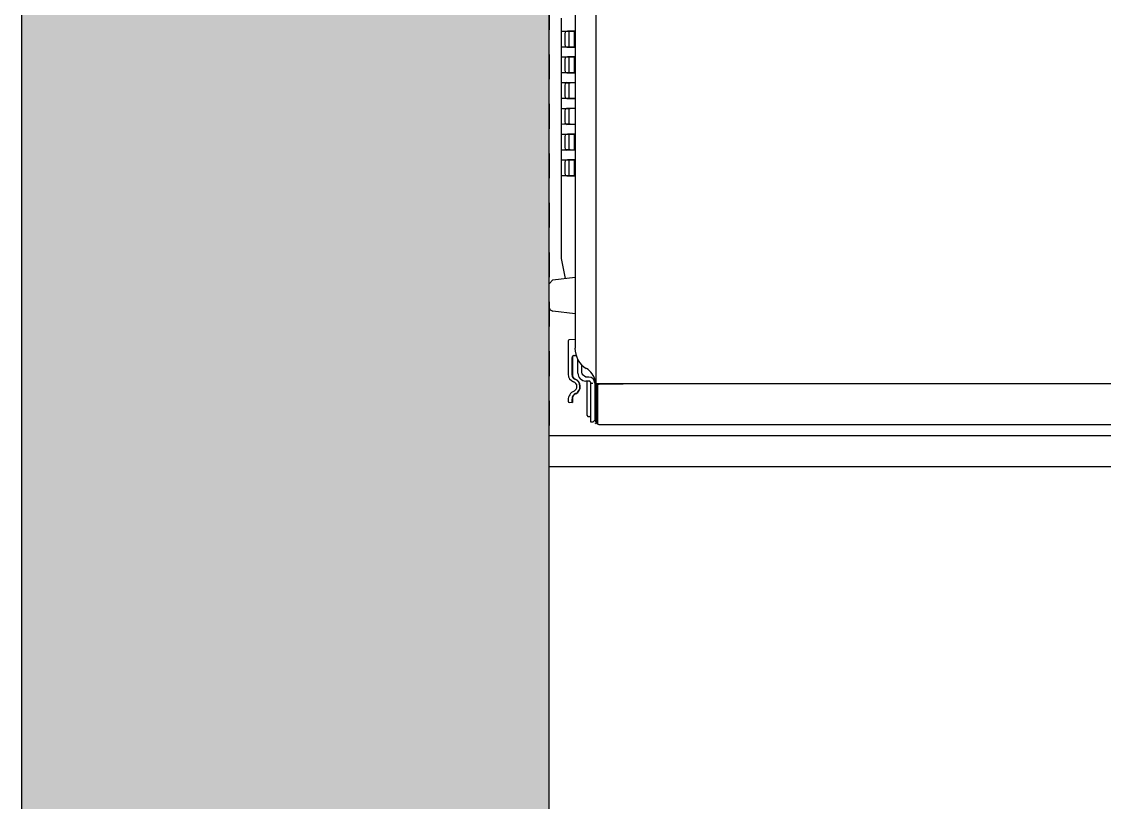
# Model space of a CAD drawing. Extents: x 9726 to 10907, y -508 to -121.
# Drawn here: x 10040.22 to 10061.77, y -273.32 to -257.79 of the extents above; entities that cross this region are included whole.
import ezdxf

# ---------------------------------------------------------------- set-up
doc = ezdxf.new("R2010")
doc.units = 0
doc.header["$LTSCALE"] = 25
doc.linetypes.add('HIDDEN', pattern=[0.03937, 0.019685, -0.019685])
for name, color, linetype in [('A-EQPM-KITCHEN', 7, 'CONTINUOUS'), ('DEFAULT', 7, 'CONTINUOUS'), ('LAYER_02', 254, 'CONTINUOUS')]:
    doc.layers.add(name, color=color, linetype=linetype)

# ---------------------------------------------------------------- blocks, each defined once
blk = doc.blocks.new('GROUP-305')
at = {"layer": 'A-EQPM-KITCHEN'}
for p, q in [((-78.58, 35.992), (-78.525, 36.435)), ((-78.447, 36.504), (-77.984, 36.504)), ((-77.984, 36.504), (-77.906, 36.435)), ((-77.906, 36.435), (-77.851, 35.992)), ((-77.48, 36.268), (-77.875, 36.185)), ((-77.456, 36.268), (-77.48, 36.268)), ((-77.421, 36.268), (-77.456, 36.268)), ((-77.342, 36.268), (-77.421, 36.268)), ((-77.279, 36.268), (-77.342, 36.268)), ((-77.253, 36.268), (-77.279, 36.268)), ((-77.174, 36.268), (-77.253, 36.268)), ((-77.146, 36.268), (-77.174, 36.268)), ((-77.053, 36.268), (-77.146, 36.268)), ((-77.049, 36.268), (-77.053, 36.268)), ((-77.045, 36.268), (-77.049, 36.268)), ((-76.988, 36.268), (-77.045, 36.268)), ((-76.906, 36.268), (-76.988, 36.268)), ((-76.867, 36.268), (-76.906, 36.268)), ((-76.856, 36.268), (-76.867, 36.268)), ((-76.833, 36.268), (-76.856, 36.268)), ((-76.829, 36.268), (-76.833, 36.268)), ((-76.822, 36.268), (-76.829, 36.268)), ((-76.819, 36.268), (-76.822, 36.268)), ((-76.813, 36.268), (-76.819, 36.268)), ((-76.804, 36.268), (-76.813, 36.268)), ((-76.776, 36.268), (-76.804, 36.268)), ((-76.147, 36.268), (-76.776, 36.268)), ((-76.132, 36.268), (-76.147, 36.268)), ((-76.105, 36.268), (-76.132, 36.268)), ((-76.104, 36.268), (-76.105, 36.268)), ((-76.101, 36.268), (-76.104, 36.268)), ((-76.091, 36.268), (-76.101, 36.268)), ((-76.018, 36.268), (-76.091, 36.268)), ((-75.844, 36.268), (-76.018, 36.268)), ((-75.771, 36.268), (-75.844, 36.268)), ((-75.835, 36.164), (-75.834, 36.247)), ((-75.833, 36.183), (-75.834, 36.216)), ((-75.761, 36.268), (-75.771, 36.268)), ((-75.758, 36.268), (-75.761, 36.268)), ((-75.757, 36.268), (-75.758, 36.268)), ((-75.729, 36.268), (-75.757, 36.268)), ((-75.715, 36.268), (-75.729, 36.268)), ((-75.636, 36.268), (-75.715, 36.268)), ((-75.622, 36.268), (-75.636, 36.268)), ((-75.594, 36.268), (-75.622, 36.268)), ((-75.593, 36.268), (-75.594, 36.268)), ((-75.59, 36.268), (-75.593, 36.268)), ((-75.58, 36.268), (-75.59, 36.268)), ((-75.507, 36.268), (-75.58, 36.268)), ((-75.517, 36.235), (-75.518, 36.183)), ((-75.517, 36.247), (-75.516, 36.164)), ((-75.332, 36.268), (-75.507, 36.268)), ((-75.259, 36.268), (-75.332, 36.268)), ((-75.323, 36.164), (-75.322, 36.247)), ((-75.321, 36.183), (-75.322, 36.216)), ((-75.249, 36.268), (-75.259, 36.268)), ((-75.246, 36.268), (-75.249, 36.268)), ((-75.245, 36.268), (-75.246, 36.268)), ((-75.217, 36.268), (-75.245, 36.268)), ((-75.203, 36.268), (-75.217, 36.268)), ((-75.124, 36.268), (-75.203, 36.268)), ((-75.11, 36.268), (-75.124, 36.268)), ((-75.082, 36.268), (-75.11, 36.268)), ((-75.081, 36.268), (-75.082, 36.268)), ((-75.078, 36.268), (-75.081, 36.268)), ((-75.068, 36.268), (-75.078, 36.268)), ((-74.995, 36.268), (-75.068, 36.268)), ((-75.005, 36.235), (-75.006, 36.183)), ((-75.005, 36.247), (-75.004, 36.164)), ((-74.82, 36.268), (-74.995, 36.268)), ((-74.747, 36.268), (-74.82, 36.268)), ((-74.811, 36.164), (-74.81, 36.247)), ((-74.809, 36.183), (-74.81, 36.216)), ((-74.737, 36.268), (-74.747, 36.268)), ((-74.734, 36.268), (-74.737, 36.268)), ((-74.733, 36.268), (-74.734, 36.268)), ((-74.705, 36.268), (-74.733, 36.268)), ((-74.691, 36.268), (-74.705, 36.268)), ((-74.612, 36.268), (-74.691, 36.268)), ((-74.598, 36.268), (-74.612, 36.268)), ((-74.596, 36.268), (-74.598, 36.268)), ((-74.556, 36.268), (-74.596, 36.268)), ((-74.483, 36.268), (-74.556, 36.268)), ((-74.493, 36.235), (-74.494, 36.183)), ((-74.493, 36.247), (-74.492, 36.164)), ((-74.308, 36.268), (-74.483, 36.268)), ((-74.235, 36.268), (-74.308, 36.268)), ((-74.299, 36.164), (-74.298, 36.247)), ((-74.297, 36.183), (-74.298, 36.216)), ((-74.225, 36.268), (-74.235, 36.268)), ((-74.222, 36.268), (-74.225, 36.268)), ((-74.221, 36.268), (-74.222, 36.268)), ((-74.194, 36.268), (-74.221, 36.268)), ((-74.179, 36.268), (-74.194, 36.268)), ((-74.1, 36.268), (-74.179, 36.268)), ((-74.086, 36.268), (-74.1, 36.268)), ((-74.058, 36.268), (-74.086, 36.268)), ((-74.054, 36.268), (-74.058, 36.268)), ((-74.058, 36.268), (-74.058, 36.268)), ((-74.044, 36.268), (-74.054, 36.268)), ((-73.971, 36.268), (-74.044, 36.268)), ((-73.981, 36.235), (-73.982, 36.183)), ((-73.981, 36.247), (-73.981, 36.164)), ((-73.797, 36.268), (-73.971, 36.268)), ((-73.723, 36.268), (-73.797, 36.268)), ((-73.787, 36.164), (-73.787, 36.247)), ((-73.785, 36.183), (-73.786, 36.216)), ((-73.713, 36.268), (-73.723, 36.268)), ((-73.71, 36.268), (-73.713, 36.268)), ((-73.709, 36.268), (-73.71, 36.268)), ((-73.682, 36.268), (-73.709, 36.268)), ((-73.667, 36.268), (-73.682, 36.268)), ((-73.589, 36.268), (-73.667, 36.268)), ((-73.574, 36.268), (-73.589, 36.268)), ((-73.546, 36.268), (-73.574, 36.268)), ((-73.542, 36.268), (-73.546, 36.268)), ((-73.546, 36.268), (-73.546, 36.268)), ((-73.532, 36.268), (-73.542, 36.268)), ((-73.459, 36.268), (-73.532, 36.268)), ((-73.47, 36.235), (-73.47, 36.183)), ((-73.469, 36.247), (-73.469, 36.164)), ((-73.285, 36.268), (-73.459, 36.268)), ((-73.212, 36.268), (-73.285, 36.268)), ((-73.275, 36.164), (-73.275, 36.247)), ((-73.274, 36.183), (-73.274, 36.216)), ((-73.201, 36.268), (-73.212, 36.268)), ((-73.198, 36.268), (-73.201, 36.268)), ((-73.197, 36.268), (-73.198, 36.268)), ((-73.17, 36.268), (-73.197, 36.268)), ((-73.155, 36.268), (-73.17, 36.268)), ((-73.077, 36.268), (-73.155, 36.268)), ((-73.062, 36.268), (-73.077, 36.268)), ((-73.035, 36.268), (-73.062, 36.268)), ((-73.034, 36.268), (-73.035, 36.268)), ((-73.031, 36.268), (-73.034, 36.268)), ((-73.021, 36.268), (-73.031, 36.268)), ((-72.947, 36.268), (-73.021, 36.268)), ((-72.958, 36.235), (-72.959, 36.183)), ((-72.957, 36.247), (-72.957, 36.164)), ((-72.773, 36.268), (-72.947, 36.268)), ((-72.7, 36.268), (-72.773, 36.268)), ((-80.342, 36.111), (-80.345, 36.051)), ((-80.345, 36.051), (-80.325, 36.051)), ((-80.345, 36.044), (-80.344, 36.051)), ((-80.325, 36.044), (-80.345, 36.044)), ((-80.325, 36.051), (-80.276, 36.051)), ((-80.276, 36.044), (-80.325, 36.044)), ((-80.297, 36.13), (-80.323, 36.13)), ((-79.804, 36.051), (-79.451, 36.051)), ((-79.451, 36.044), (-79.804, 36.044)), ((-79.215, 36.13), (-79.783, 36.13)), ((-79.411, 36.013), (-79.41, 35.97)), ((-54.734, 35.992), (-79.266, 35.992)), ((-79.177, 36.13), (-79.215, 36.13)), ((-79.145, 36.13), (-79.177, 36.13)), ((-79.124, 36.13), (-79.145, 36.13)), ((-79.117, 36.13), (-79.124, 36.13)), ((-79.093, 35.992), (-79.097, 36.111)), ((-75.835, 36.119), (-75.835, 36.164)), ((-75.835, 35.992), (-75.835, 36.119)), ((-75.834, 36.153), (-75.833, 36.068)), ((-75.833, 36.183), (-75.763, 36.189)), ((-75.833, 36.089), (-75.833, 36.183)), ((-75.833, 36.11), (-75.518, 36.11)), ((-75.833, 36.068), (-75.833, 35.992)), ((-75.518, 36.008), (-75.833, 36.008)), ((-75.763, 36.189), (-75.715, 36.189)), ((-75.715, 36.189), (-75.636, 36.189)), ((-75.636, 36.189), (-75.588, 36.189)), ((-75.588, 36.189), (-75.518, 36.183)), ((-75.518, 36.183), (-75.518, 36.089)), ((-75.518, 36.068), (-75.517, 36.143)), ((-75.518, 35.992), (-75.518, 36.068)), ((-75.516, 36.164), (-75.516, 36.119)), ((-75.516, 36.119), (-75.516, 35.992)), ((-75.323, 36.119), (-75.323, 36.164)), ((-75.323, 36.153), (-75.321, 36.068)), ((-75.323, 35.992), (-75.323, 36.119)), ((-75.321, 36.183), (-75.251, 36.189)), ((-75.321, 36.089), (-75.321, 36.183)), ((-75.321, 36.11), (-75.006, 36.11)), ((-75.321, 36.068), (-75.321, 35.992)), ((-75.006, 36.008), (-75.321, 36.008)), ((-75.251, 36.189), (-75.203, 36.189)), ((-75.203, 36.189), (-75.124, 36.189)), ((-75.124, 36.189), (-75.076, 36.189)), ((-75.076, 36.189), (-75.006, 36.183)), ((-75.006, 36.183), (-75.006, 36.089)), ((-75.006, 36.068), (-75.005, 36.143)), ((-75.006, 35.992), (-75.006, 36.068)), ((-75.004, 36.164), (-75.004, 36.119)), ((-75.004, 36.119), (-75.004, 35.992)), ((-74.811, 36.119), (-74.811, 36.164)), ((-74.811, 36.153), (-74.809, 36.068)), ((-74.811, 35.992), (-74.811, 36.119)), ((-74.809, 36.183), (-74.739, 36.189)), ((-74.809, 36.089), (-74.809, 36.183)), ((-74.809, 36.11), (-74.494, 36.11)), ((-74.809, 36.068), (-74.809, 35.992)), ((-74.739, 36.189), (-74.691, 36.189)), ((-74.691, 36.189), (-74.612, 36.189)), ((-74.612, 36.189), (-74.565, 36.189)), ((-74.565, 36.189), (-74.494, 36.183)), ((-74.494, 36.183), (-74.494, 36.089)), ((-74.494, 36.068), (-74.493, 36.153)), ((-74.494, 35.992), (-74.494, 36.068)), ((-74.492, 36.164), (-74.492, 36.119)), ((-74.492, 36.119), (-74.492, 35.992)), ((-74.299, 36.119), (-74.299, 36.164)), ((-74.299, 36.153), (-74.297, 36.068)), ((-74.299, 35.992), (-74.299, 36.119)), ((-74.297, 36.183), (-74.227, 36.189)), ((-74.297, 36.089), (-74.297, 36.183)), ((-74.297, 36.11), (-73.982, 36.11)), ((-74.297, 36.068), (-74.297, 35.992)), ((-74.227, 36.189), (-74.179, 36.189)), ((-74.179, 36.189), (-74.1, 36.189)), ((-74.1, 36.189), (-74.053, 36.189)), ((-74.053, 36.189), (-73.983, 36.183)), ((-73.982, 36.183), (-73.982, 36.089)), ((-73.982, 36.068), (-73.981, 36.153)), ((-73.982, 35.992), (-73.982, 36.068)), ((-73.981, 36.164), (-73.981, 36.119)), ((-73.981, 36.119), (-73.981, 35.992)), ((-73.787, 36.119), (-73.787, 36.164)), ((-73.787, 36.153), (-73.785, 36.068)), ((-73.787, 35.992), (-73.787, 36.119)), ((-73.785, 36.183), (-73.715, 36.189)), ((-73.785, 36.089), (-73.785, 36.183)), ((-73.785, 36.11), (-73.47, 36.11)), ((-73.785, 36.068), (-73.785, 35.992)), ((-73.47, 36.008), (-73.766, 36.008)), ((-73.715, 36.189), (-73.667, 36.189)), ((-73.667, 36.189), (-73.589, 36.189)), ((-73.589, 36.189), (-73.541, 36.189)), ((-73.541, 36.189), (-73.471, 36.183)), ((-73.47, 36.183), (-73.47, 36.089)), ((-73.47, 36.068), (-73.469, 36.143)), ((-73.47, 35.992), (-73.47, 36.068)), ((-73.469, 36.164), (-73.469, 36.119)), ((-73.469, 36.119), (-73.469, 35.992)), ((-73.275, 36.119), (-73.275, 36.164)), ((-73.275, 36.153), (-73.274, 36.068)), ((-73.275, 35.992), (-73.275, 36.119)), ((-73.274, 36.089), (-73.274, 36.183)), ((-73.274, 36.11), (-72.959, 36.11)), ((-73.274, 36.068), (-73.274, 35.992)), ((-72.959, 36.008), (-73.274, 36.008)), ((-73.273, 36.183), (-73.203, 36.189)), ((-73.203, 36.189), (-73.155, 36.189)), ((-73.155, 36.189), (-73.077, 36.189)), ((-73.077, 36.189), (-73.029, 36.189)), ((-73.029, 36.189), (-72.959, 36.183)), ((-72.959, 36.183), (-72.959, 36.089)), ((-72.959, 36.068), (-72.957, 36.143)), ((-72.959, 35.992), (-72.959, 36.068)), ((-72.957, 36.164), (-72.957, 36.119)), ((-72.957, 36.119), (-72.957, 35.992)), ((-79.92, 35.716), (-79.919, 35.778)), ((-79.84, 35.714), (-79.839, 35.777)), ((-79.839, 35.777), (-79.789, 35.849)), ((-79.761, 35.933), (-79.495, 35.933)), ((-79.76, 35.854), (-79.6, 35.854)), ((-80.703, 35.598), (-80.779, 35.539)), ((-80.762, 35.579), (-80.762, 35.583)), ((-80.762, 35.583), (-80.749, 35.583)), ((-80.755, 35.579), (-80.762, 35.579)), ((-80.762, 35.579), (-80.762, 35.572)), ((-80.747, 35.559), (-79.975, 35.559)), ((-80.735, 35.638), (-80.734, 35.677)), ((-80.695, 35.598), (-80.735, 35.638)), ((-80.734, 35.677), (-80.419, 35.677)), ((-80.086, 35.598), (-80.703, 35.598)), ((-80.703, 35.579), (-80.086, 35.579)), ((-80.624, 35.737), (-80.626, 35.696)), ((-80.598, 35.756), (-80.624, 35.737)), ((-79.919, 35.756), (-80.598, 35.756)), ((-80.419, 35.677), (-79.959, 35.677)), ((-79.961, 35.598), (-80.086, 35.598)), ((-80.086, 35.579), (-80.086, 35.598)), ((-80.086, 35.583), (-79.945, 35.583)), ((-79.975, 35.579), (-80.086, 35.579)), ((-54.026, 35.579), (-79.975, 35.579)), ((-79.975, 35.579), (-79.975, 35.572)), ((-79.975, 35.548), (-79.975, 35.569)), ((-79.961, 35.598), (-79.958, 35.598)), ((-79.959, 35.677), (-79.96, 35.638)), ((-79.949, 35.598), (-79.925, 35.598)), ((-79.925, 35.598), (-79.921, 35.598)), ((-79.921, 35.598), (-79.919, 35.598)), ((-79.919, 35.598), (-79.914, 35.598)), ((-79.914, 35.598), (-79.883, 35.598)), ((-80.779, 35.539), (-80.782, 35.52)), ((-80.782, 35.52), (-80.782, 12.028)), ((-80.779, 35.539), (-80.727, 35.539)), ((-80.727, 35.539), (-80.008, 35.539)), ((-80.008, 35.539), (-79.992, 35.539)), ((-79.992, 35.539), (-79.987, 35.539)), ((-79.987, 35.539), (-79.975, 35.482)), ((-79.975, 12.387), (-79.975, 35.52)), ((-79.975, 35.52), (-79.972, 35.52)), ((-79.975, 35.482), (-79.975, 35.047)), ((-79.975, 35.047), (-79.975, 35.033))]:
    blk.add_line(p, q, dxfattribs=at)
for centre, radius, start, end in [((-78.447, 36.425), 0.0788, 90, 173), ((-80.323, 36.11), 0.0197, 90, 178), ((-80.298, 35.933), 0.197, 23.5928, 89.9854), ((-80.276, 35.933), 0.118, 25.3769, 90), ((-80.276, 35.926), 0.118, 25.3769, 90), ((-80.027, 36.051), 0.158, 205.3769, 340.5288), ((-80.027, 36.044), 0.158, 205.3769, 340.5288), ((-80.027, 36.051), 0.0984, 203.5947, 342.0632), ((-79.783, 35.972), 0.158, 90.0187, 162.0611), ((-79.804, 35.972), 0.0788, 90, 160.5288), ((-79.804, 35.966), 0.0788, 90, 160.5288), ((-79.266, 35.52), 0.473, 90, 148.4846), ((-79.451, 36.012), 0.0394, 2, 90), ((-79.451, 36.005), 0.0394, 2, 90), ((-79.117, 36.11), 0.0197, 2, 90), ((-73.766, 35.809), 0.199, 90.0094, 95.5593), ((-79.761, 35.776), 0.158, 90, 179), ((-80.005, 35.972), 0.394, 282.7927, 328.4849), ((-79.76, 35.775), 0.079, 90.0365, 111.3425), ((-80.703, 35.52), 0.0591, 90.0013, 160.5346), ((-80.648, 35.699), 0.0219, 278.7851, 353.2933), ((-80.005, 35.973), 0.395, 271.8392, 282.7821), ((-79.959, 35.716), 0.0394, 270.002, 359), ((-79.958, 35.717), 0.118, 270.0353, 358.9647), ((-79.958, 35.716), 0.118, 272.8639, 275.1081), ((-80.994, 35.45), 1.024, 3.8844, 5.4626)]:
    blk.add_arc(centre, radius, start, end, dxfattribs=at)
at = {"layer": 'A-EQPM-KITCHEN', "linetype": 'CONTINUOUS'}
blk.add_point((-81, 36.504), dxfattribs=at)
blk = doc.blocks.new('*U19')
at = {"layer": 'LAYER_02', "linetype": 'CONTINUOUS'}
for points in [[(10040.222, -508.489), (10040.222, -120.521), (10050.722, -508.489)], [(10050.722, -508.489), (10040.222, -120.521), (10050.722, -120.521)]]:
    blk.add_solid(points, dxfattribs=at)

msp = doc.modelspace()

# ---------------------------------------------------------------- linework, layer by layer
at = {"layer": 'DEFAULT'}
for p, q in [((10040.222, -120.521), (10040.222, -508.489)), ((10050.722, -497.989), (10050.722, -128.521)), ((10050.722, -266.021), (10066.722, -266.021)), ((10050.722, -266.646), (10050.722, -266.021)), ((10066.722, -266.646), (10050.722, -266.646))]:
    msp.add_line(p, q, dxfattribs=at)
at = {"layer": 'DEFAULT', "linetype": 'HIDDEN'}
for p, q in [((10050.722, -128.521), (10050.722, -266.021)), ((10050.722, -266.021), (10066.722, -266.021))]:
    msp.add_line(p, q, dxfattribs=at)

# ---------------------------------------------------------------- block references
at = {"layer": 'A-EQPM-KITCHEN', "rotation": 90}
msp.add_blockref('GROUP-305', (10087.226, -185.021), dxfattribs=at)
at = {"layer": 'LAYER_02'}
msp.add_blockref('*U19', (0, 0), dxfattribs=at)

doc.saveas('drawing.dxf')
